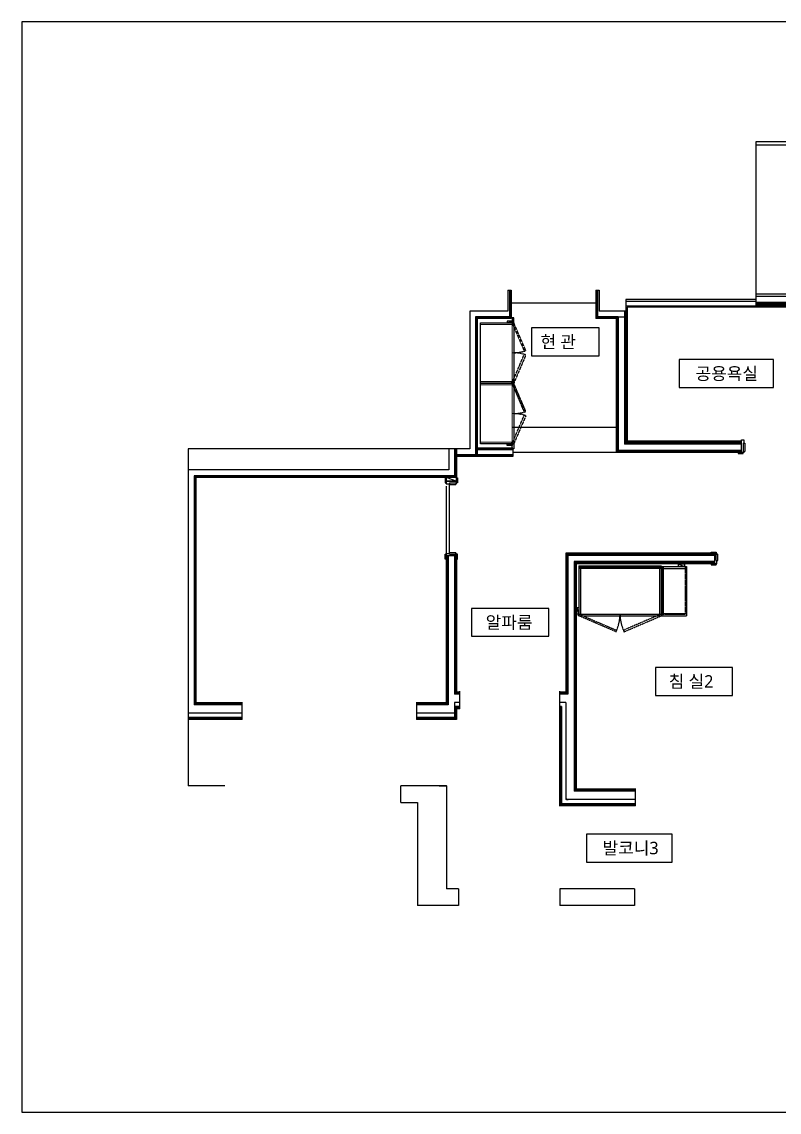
# Model space of a CAD drawing. Header units: millimetres. Extents: x -2005 to 17206, y -1830 to 11304.
# Drawn here: x -2005 to 7117, y -1830 to 11304 of the extents above; entities that cross this region are included whole.
import ezdxf
from ezdxf.enums import TextEntityAlignment as Align

# ---------------------------------------------------------------- set-up
doc = ezdxf.new("R2010")
doc.units = ezdxf.units.MM
for name, pattern in [('주동원본-1$0$CEN', [62, 60, -1, 0, -1]), ('주동원본-1$0$HD', [2.5, 1.5, -1]), ('주동원본-1$0$HID', [2.3, 1.5, -0.8]), ('주동원본-1$0$HIDDENX2', [0.75, 0.5, -0.25])]:
    doc.linetypes.add(name, pattern=pattern)
for name, color, linetype in [('A_TXT', 250, 'Continuous'), ('LEGN', 7, 'Continuous'), ('주동원본-1$0$A_DOOR', 5, 'Continuous'), ('주동원본-1$0$A_DRY', 5, 'Continuous'), ('주동원본-1$0$A_FIN2', 8, 'Continuous'), ('주동원본-1$0$A_FUR', 15, 'Continuous'), ('주동원본-1$0$A_FUR-IN', 19, 'Continuous'), ('주동원본-1$0$A_HAT_P', 179, 'Continuous'), ('주동원본-1$0$A_INS', 8, 'Continuous'), ('주동원본-1$0$A_mc', 171, '주동원본-1$0$CEN'), ('주동원본-1$0$A_WIN', 126, 'Continuous'), ('주동원본-1$0$AS_CON', 10, 'Continuous')]:
    doc.layers.add(name, color=color, linetype=linetype)
doc.styles.add('맑은고딕', font='malgun.ttf')

msp = doc.modelspace()

# ---------------------------------------------------------------- linework, layer by layer
for p, q in [((5152, 6417), (3910, 6417)), ((5152, 6117), (3910, 6117))]:
    msp.add_line(p, q)
msp.add_lwpolyline([(-2005, -1830), (17206, -1830), (17206, 11304), (-2005, 11304)], close=True)
at = {"layer": 'LEGN'}
for p, q in [((4950, 7617), (4134, 7617)), ((4134, 7617), (4134, 7280)), ((4950, 7617), (4134, 7617)), ((4134, 7617), (4134, 7280)), ((4950, 7280), (4950, 7617)), ((4950, 7280), (4950, 7617)), ((4134, 7280), (4950, 7280)), ((4134, 7280), (4950, 7280)), ((7049, 7235), (5913, 7235)), ((5913, 7235), (5913, 6899)), ((7049, 7235), (5913, 7235)), ((5913, 7235), (5913, 6899)), ((7049, 6899), (7049, 7235)), ((7049, 6899), (7049, 7235)), ((5913, 6899), (7049, 6899)), ((5913, 6899), (7049, 6899)), ((4343, 4238), (3413, 4238)), ((3413, 4238), (3413, 3902)), ((4343, 3902), (4343, 4238)), ((3413, 3902), (4343, 3902)), ((6555, 3527), (5626, 3527)), ((5626, 3527), (5626, 3191)), ((6555, 3191), (6555, 3527)), ((5626, 3191), (6555, 3191)), ((5830, 1521), (4798, 1521)), ((4798, 1521), (4798, 1183)), ((5830, 1183), (5830, 1521)), ((4798, 1183), (5830, 1183))]:
    msp.add_line(p, q, dxfattribs=at)
at = {"layer": '주동원본-1$0$A_DOOR', "linetype": 'Continuous'}
for p, q in [((6682, 6227), (6702, 6227)), ((6682, 6227), (6682, 6117)), ((6702, 6227), (6702, 6127)), ((6692, 6127), (6702, 6127)), ((3107, 5820), (3232, 5770))]:
    msp.add_line(p, q, dxfattribs=at)
at = {"layer": '주동원본-1$0$A_DOOR', "color": 8}
for p, q in [((3107, 5710), (3107, 4900)), ((3147, 4910), (3147, 5730))]:
    msp.add_line(p, q, dxfattribs=at)
at = {"layer": '주동원본-1$0$A_DOOR', "ltscale": 0.3}
for p, q in [((3147, 5750), (3147, 5730)), ((3147, 5750), (3232, 5750)), ((3147, 5730), (3222, 5730)), ((3222, 5740), (3222, 5730)), ((3147, 4890), (3147, 4910)), ((3147, 4910), (3222, 4910)), ((3147, 4890), (3232, 4890)), ((3222, 4900), (3222, 4910)), ((6357, 4817), (6357, 4902)), ((6367, 4892), (6377, 4892)), ((6377, 4817), (6377, 4892)), ((6357, 4817), (6377, 4817))]:
    msp.add_line(p, q, dxfattribs=at)
at = {"layer": '주동원본-1$0$A_DOOR', "linetype": 'Continuous'}
for points in [[(6662, 6117), (6662, 6267), (6692, 6267), (6692, 6227)], [(6692, 6127), (6692, 6117), (6662, 6117)]]:
    msp.add_lwpolyline(points, dxfattribs=at)
for points in [[(6682, 6117), (6622, 6117), (6622, 6105), (6682, 6105)], [(3107, 5820), (3107, 5770), (3232, 5770), (3232, 5820)]]:
    msp.add_lwpolyline(points, close=True, dxfattribs=at)
at = {"layer": '주동원본-1$0$A_DOOR', "ltscale": 0.3}
for points in [[(3107, 5750), (3107, 5810), (3095, 5810), (3095, 5750)], [(3232, 5750), (3232, 5810), (3244, 5810), (3244, 5750)], [(3107, 4890), (3107, 4830), (3095, 4830), (3095, 4890)], [(3232, 4890), (3232, 4830), (3244, 4830), (3244, 4890)], [(6357, 4902), (6297, 4902), (6297, 4914), (6357, 4914)], [(6357, 4777), (6297, 4777), (6297, 4765), (6357, 4765)]]:
    msp.add_lwpolyline(points, close=True, dxfattribs=at)
for points in [[(3232, 5770), (3107, 5770), (3107, 5740), (3147, 5740)], [(3222, 5740), (3232, 5740), (3232, 5770)], [(3232, 4870), (3107, 4870), (3107, 4900), (3147, 4900)], [(3222, 4900), (3232, 4900), (3232, 4870)], [(6337, 4902), (6337, 4777), (6367, 4777), (6367, 4817)], [(6367, 4892), (6367, 4902), (6337, 4902)]]:
    msp.add_lwpolyline(points, dxfattribs=at)
at = {"layer": '주동원본-1$0$A_DRY'}
for p, q in [((3870, 8070), (3870, 7750)), ((3890, 8070), (3890, 7730)), ((4910, 8070), (4910, 7730)), ((4930, 8070), (4930, 7750)), ((7512, 8022), (6835, 8022)), ((7537, 7997), (6835, 7997)), ((6835, 7957), (6835, 7877)), ((7537, 7922), (6835, 7922)), ((3460, 7750), (3460, 6090)), ((3890, 7750), (3460, 7750)), ((5177, 7750), (4910, 7750)), ((5152, 7750), (5152, 6117)), ((5177, 7750), (5177, 6142)), ((5252, 7820), (5252, 6217)), ((5252, 7820), (5277, 7820)), ((6835, 7877), (5270, 7877)), ((5277, 7820), (5277, 6242)), ((7512, 7877), (6835, 7877)), ((3890, 7730), (3460, 7730)), ((3480, 7730), (3480, 6090)), ((5152, 7730), (4910, 7730)), ((6662, 6242), (5252, 6242)), ((6662, 6217), (5252, 6217)), ((3207, 6160), (3207, 5820)), ((3232, 6160), (3232, 5820)), ((3910, 6090), (3232, 6090)), ((3910, 6070), (3232, 6070)), ((3910, 6170), (3480, 6170)), ((3910, 6160), (3480, 6160)), ((3910, 6150), (3480, 6150)), ((3910, 6170), (3910, 6070)), ((6662, 6142), (5152, 6142)), ((6622, 6117), (5152, 6117)), ((70, 5837), (70, 3075)), ((3207, 5837), (70, 5837)), ((90, 5837), (90, 3075)), ((3232, 5817), (90, 5817)), ((3107, 4870), (3107, 3075)), ((3132, 4870), (3132, 3075)), ((3207, 4870), (3207, 3205)), ((3232, 4870), (3232, 3205)), ((4547, 4902), (4547, 3205)), ((6337, 4902), (4547, 4902)), ((6337, 4877), (4547, 4877)), ((4572, 4877), (4572, 3205)), ((4647, 4802), (4647, 2035)), ((6337, 4802), (4647, 4802)), ((4672, 4802), (4672, 2035)), ((6337, 4777), (4672, 4777)), ((3272, 3205), (3207, 3205)), ((3272, 3230), (3232, 3230)), ((4547, 3230), (4472, 3230)), ((4572, 3205), (4472, 3205)), ((650, 3075), (70, 3075)), ((650, 3100), (90, 3100)), ((3107, 3100), (2750, 3100)), ((3132, 3075), (2750, 3075)), ((3207, 3055), (3207, 2925)), ((3272, 3055), (3207, 3055)), ((3232, 3055), (3232, 2900)), ((3272, 3030), (3232, 3030)), ((4472, 3055), (4472, 1860)), ((4497, 3055), (4472, 3055)), ((4497, 3055), (4497, 1885)), ((650, 2925), (0, 2925)), ((650, 2900), (0, 2900)), ((3232, 2925), (2750, 2925)), ((3232, 2900), (2750, 2900)), ((5385, 2035), (4647, 2035)), ((5385, 2060), (4672, 2060)), ((5385, 1885), (4467, 1885)), ((5385, 1860), (4467, 1860))]:
    msp.add_line(p, q, dxfattribs=at)
at = {"layer": '주동원본-1$0$A_DRY', "color": 8}
for p, q in [((3880, 8070), (3880, 7750)), ((4920, 8070), (4920, 7750)), ((7512, 7907), (6835, 7907)), ((7512, 7892), (6835, 7892)), ((5165, 7750), (5165, 6142)), ((5265, 7820), (5265, 6242)), ((3890, 7740), (3460, 7740)), ((3470, 7730), (3470, 6090)), ((5152, 7740), (4910, 7740)), ((6662, 6230), (5252, 6230)), ((3220, 6160), (3220, 5820)), ((3910, 6080), (3232, 6080)), ((6662, 6130), (5152, 6130)), ((80, 5837), (80, 3075)), ((3207, 5827), (90, 5827)), ((3120, 4870), (3120, 3075)), ((3220, 4870), (3220, 3205)), ((6337, 4890), (4547, 4890)), ((4560, 4877), (4560, 3205)), ((4660, 4802), (4660, 2035)), ((6337, 4790), (4672, 4790)), ((3272, 3217), (3232, 3217)), ((4547, 3217), (4472, 3217)), ((650, 3087), (90, 3087)), ((3107, 3087), (2750, 3087)), ((3220, 3055), (3220, 2925)), ((3272, 3042), (3232, 3042)), ((4485, 3055), (4485, 1885)), ((650, 2912), (0, 2912)), ((3232, 2912), (2750, 2912)), ((5385, 2047), (4672, 2047)), ((5385, 1872), (4467, 1872))]:
    msp.add_line(p, q, dxfattribs=at)
at = {"layer": '주동원본-1$0$A_FIN2'}
for p, q in [((5287, 7867), (5287, 6252)), ((7502, 7867), (5287, 7867)), ((6662, 6252), (5287, 6252))]:
    msp.add_line(p, q, dxfattribs=at)
at = {"layer": '주동원본-1$0$A_FUR', "color": 8, "linetype": '주동원본-1$0$HID', "ltscale": 0.7}
for p, q in [((3910, 6975, 0), (3891, 6968, 0)), ((3891, 6968, 0), (4037, 6621, 0)), ((4056, 6628, 0), (3910, 6975, 0)), ((4037, 6621, 0), (4056, 6628, 0))]:
    msp.add_line(p, q, dxfattribs=at)
at = {"layer": '주동원본-1$0$A_FUR', "lineweight": 0}
for p, q in [((3910, 6230, 0), (3890, 6230, 0)), ((3890, 6230, 0), (3890, 6230, 0)), ((3890, 6230, 0), (3910, 6230, 0)), ((3910, 6230, 0), (3910, 6230, 0))]:
    msp.add_line(p, q, dxfattribs=at)
at = {"layer": '주동원본-1$0$A_FUR'}
for p, q in [((4705, 4750), (4705, 4150)), ((4705, 4750), (5695, 4750)), ((4723, 4750), (4723, 4730)), ((5677, 4750), (5677, 4730)), ((5695, 4750), (5695, 4150)), ((5695, 4745), (6000, 4745)), ((5900, 4770), (5980, 4745)), ((6000, 4745), (6000, 4150)), ((4723, 4725), (4723, 4170)), ((5677, 4725), (5677, 4170)), ((5695, 4720), (5715, 4720)), ((5720, 4720), (6000, 4720)), ((4680, 4250), (4705, 4170)), ((4705, 4170), (5695, 4170)), ((4705, 4150), (6000, 4150)), ((5695, 4175), (5715, 4175)), ((5720, 4175), (6000, 4175))]:
    msp.add_line(p, q, dxfattribs=at)
at = {"layer": '주동원본-1$0$A_FUR', "color": 8, "linetype": '주동원본-1$0$HD', "ltscale": 0.3}
for p in [(5985, 4745), (5695, 4170)]:
    msp.add_line(p, (5985, 4170), dxfattribs=at)
at = {"layer": '주동원본-1$0$A_FUR'}
for points in [[(5686, 4730), (4714, 4730), (4714, 4725), (5686, 4725)], [(5715, 4731), (5720, 4731), (5720, 4162), (5715, 4162)], [(5980, 4745), (5980, 4770), (5900, 4770), (5900, 4745)], [(4705, 4170), (4680, 4170), (4680, 4250), (4705, 4250)]]:
    msp.add_lwpolyline(points, close=True, dxfattribs=at)
at = {"layer": '주동원본-1$0$A_FUR', "color": 8, "linetype": '주동원본-1$0$HD', "ltscale": 0.3}
for points in [[(4705, 4170), (5159, 3975), (5151, 3957), (4697, 4152)], [(5695, 4170), (5241, 3975), (5248, 3957), (5703, 4152)]]:
    msp.add_lwpolyline(points, close=True, dxfattribs=at)
for centre, start, end in [((4710, 4170), 334.1924, 0), ((5690, 4170), 180, 205.8076)]:
    msp.add_arc(centre, 490, start, end, dxfattribs=at)
at = {"layer": '주동원본-1$0$A_FUR-IN'}
for p, q in [((3520, 7680), (3920, 7680)), ((3520, 6950), (3520, 7680)), ((3840, 7680), (3900, 7700)), ((3900, 7700), (3840, 7700)), ((3840, 7700), (3840, 7680)), ((3840, 7680), (3900, 7680)), ((3920, 7740), (3900, 7740)), ((3900, 7740), (3900, 7680)), ((3900, 7680), (3900, 7700)), ((3900, 7680), (3920, 7680)), ((3920, 7680), (3920, 7740)), ((3920, 7680), (3920, 6950)), ((3520, 6950), (3920, 6950)), ((3520, 6220), (3520, 6950)), ((3920, 6950), (3520, 6950)), ((3920, 6950), (3920, 6220)), ((3920, 6220), (3520, 6220)), ((3840, 6220), (3900, 6200)), ((3840, 6200), (3840, 6220)), ((3840, 6220), (3900, 6220)), ((3900, 6200), (3840, 6200)), ((3900, 6220), (3900, 6200)), ((3900, 6160), (3900, 6220)), ((3900, 6220), (3920, 6220)), ((3920, 6220), (3920, 6160)), ((3920, 6160), (3900, 6160))]:
    msp.add_line(p, q, dxfattribs=at)
at = {"layer": '주동원본-1$0$A_FUR-IN', "lineweight": 0}
for p, q in [((3520, 7660), (3900, 7660)), ((3900, 7317), (3900, 7680)), ((3900, 7680), (3920, 7680)), ((3920, 7680), (3900, 7680)), ((3900, 7680), (3900, 7680)), ((3900, 7680), (3920, 7680)), ((3920, 7680), (3920, 7317)), ((3920, 7680), (3920, 7680)), ((3920, 7317), (3900, 7317)), ((3900, 6950), (3900, 7317)), ((3900, 7317), (3920, 7317)), ((3920, 7317), (3920, 6950)), ((3520, 6970), (3900, 6970)), ((3520, 6930), (3900, 6930)), ((3900, 6585), (3900, 6950)), ((3900, 6950), (3920, 6950)), ((3920, 6950), (3900, 6950)), ((3920, 6950), (3920, 6585)), ((3920, 6585), (3900, 6585)), ((3900, 6220), (3900, 6585)), ((3900, 6585), (3920, 6585)), ((3920, 6585), (3920, 6220)), ((3520, 6240), (3900, 6240)), ((3920, 6220), (3900, 6220)), ((3900, 6220), (3900, 6220)), ((3900, 6220), (3920, 6220)), ((3920, 6220), (3900, 6220)), ((3920, 6220), (3920, 6220))]:
    msp.add_line(p, q, dxfattribs=at)
at = {"layer": '주동원본-1$0$A_FUR-IN', "color": 1, "linetype": '주동원본-1$0$HIDDENX2', "ltscale": 2}
for p, q in [((3920, 7680), (3901, 7673)), ((3901, 7673), (4047, 7336)), ((4066, 7343), (3920, 7680)), ((3901, 6957), (4047, 7299)), ((4066, 7292), (3920, 6950)), ((4047, 7336), (4066, 7343)), ((4047, 7299), (4066, 7292)), ((3920, 6950), (3901, 6957)), ((3920, 6950), (3901, 6943)), ((3901, 6943), (4047, 6604)), ((4066, 6611), (3920, 6950)), ((4047, 6604), (4066, 6611)), ((3901, 6227), (4047, 6566)), ((4066, 6559), (3920, 6220)), ((4047, 6566), (4066, 6559)), ((3920, 6220), (3901, 6227))]:
    msp.add_line(p, q, dxfattribs=at)
for centre, start, end in [((3920, 7745), 270, 290), ((3920, 6890), 70, 90), ((3920, 7012), 270, 290), ((3920, 6157), 70, 90)]:
    msp.add_arc(centre, 427, start, end, dxfattribs=at)
at = {"layer": '주동원본-1$0$A_HAT_P', "ltscale": 0.7}
msp.add_line((4910, 7917), (3890, 7917), dxfattribs=at)
at = {"layer": '주동원본-1$0$A_INS'}
msp.add_line((6835, 7937), (5270, 7937), dxfattribs=at)
at = {"layer": '주동원본-1$0$A_INS', "ltscale": 0.7}
for p, q in [((5177, 7750), (5252, 7750)), ((3137, 6157), (3137, 5907)), ((3137, 5907), (0, 5907)), ((3272, 3105), (3207, 3105)), ((3207, 3105), (3207, 3055)), ((4547, 3105), (4472, 3105)), ((4547, 3105), (4547, 1935)), ((650, 2975), (0, 2975)), ((3207, 2975), (2750, 2975)), ((5385, 1935), (4547, 1935))]:
    msp.add_line(p, q, dxfattribs=at)
for centre, radius, start, end in [((4938, 7764), 14, 237.6058, 269.9931), ((5275, 7890), 12, 245.3727, 269.9931), ((3193, 6155), 14, 0.0069, 20.9284), ((3024, 2103), 3, 159.2142, 20.7858), ((3031, 2103), 3, 159.2142, 20.7858), ((3039, 2103), 3, 159.2142, 20.7858), ((3046, 2103), 3, 159.2142, 20.7858), ((3054, 2103), 3, 159.2142, 20.7858), ((3061, 2103), 3, 159.2142, 20.7858), ((3069, 2103), 3, 159.2142, 20.7858), ((3076, 2103), 3, 159.2142, 20.7858), ((3084, 2103), 3, 159.2142, 20.7858), ((3091, 2103), 3, 159.2142, 20.7858), ((3099, 2103), 3, 159.2142, 20.7858), ((3106, 2103), 3, 159.2142, 20.7858), ((4568, 1955), 20, 180.0069, 290.7789)]:
    msp.add_arc(centre, radius, start, end, dxfattribs=at)
at = {"layer": '주동원본-1$0$A_mc'}
msp.add_line((10350, 9820), (6835, 9820), dxfattribs=at)
at = {"layer": '주동원본-1$0$A_WIN', "linetype": 'Continuous'}
for p, q in [((3272, 3130), (3272, 3240)), ((4472, 3240), (4472, 3130)), ((650, 3000), (650, 3110)), ((2750, 3110), (2750, 3000)), ((3272, 3030), (3272, 3130)), ((4472, 3130), (4472, 3030)), ((650, 2900), (650, 3000)), ((2750, 3000), (2750, 2900)), ((5385, 1960), (5385, 2070)), ((5385, 1860), (5385, 1960))]:
    msp.add_line(p, q, dxfattribs=at)
at = {"layer": '주동원본-1$0$AS_CON', "ltscale": 0.5}
for p, q in [((6835, 9860), (6835, 7960)), ((7642, 9860), (6835, 9860)), ((5270, 7960), (5270, 7820)), ((6835, 7960), (5270, 7960)), ((3390, 7820), (3390, 6160)), ((3850, 7820), (3390, 7820)), ((5270, 7820), (4950, 7820)), ((0, 6160), (0, 2100)), ((3390, 6160), (0, 6160)), ((440, 2100), (0, 2100)), ((3110, 2100), (2560, 2100)), ((2560, 1900), (2560, 2100)), ((3110, 2100), (3110, 860)), ((2560, 1900), (2760, 1900)), ((2760, 1900), (2760, 660)), ((3255, 860), (3110, 860)), ((3255, 860), (3255, 660)), ((5375, 860), (4475, 860)), ((4475, 860), (4475, 660)), ((5375, 860), (5375, 660)), ((3255, 660), (2760, 660)), ((5375, 660), (4475, 660))]:
    msp.add_line(p, q, dxfattribs=at)
at = {"layer": '주동원본-1$0$AS_CON'}
for p, q in [((3850, 8070), (3890, 8070)), ((3850, 8070), (3850, 7820)), ((4910, 8070), (4950, 8070)), ((4950, 8070), (4950, 7820))]:
    msp.add_line(p, q, dxfattribs=at)

# ---------------------------------------------------------------- texts
at = {"layer": 'A_TXT', "linetype": 'Continuous', "style": '맑은고딕'}
for s, p in [('현 관', (4242, 7449)), ('현 관', (4242, 7449)), ('공용욕실', (6109, 7067)), ('공용욕실', (6109, 7067)), ('알파룸', (3582, 4070)), ('침 실2', (5786, 3359)), ('발코니3', (4989, 1352))]:
    msp.add_text(s, height=150, dxfattribs=at).set_placement(p, align=Align.MIDDLE_LEFT)

doc.saveas('drawing.dxf')
